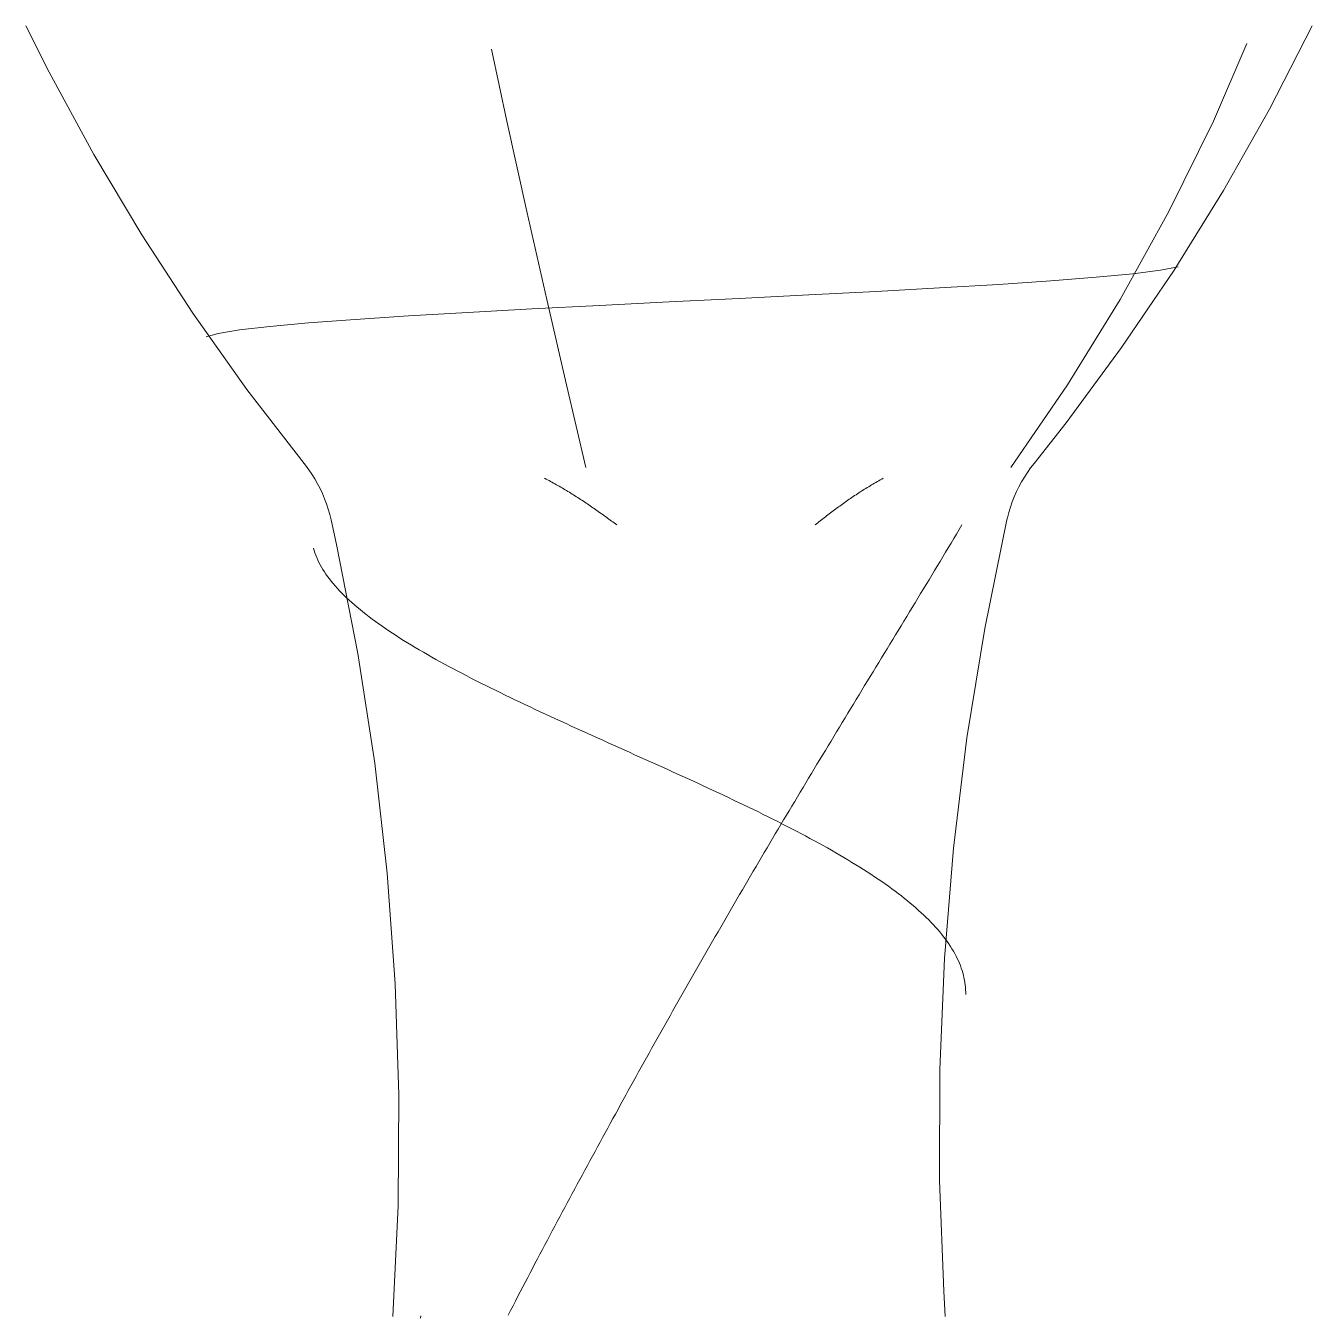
# Model space of a CAD drawing. Header units: inches. Extents: x -55396 to -733, y -290 to 853.
# Drawn here: x -1416.7 to -1398.08, y 101.29 to 120 of the extents above; entities that cross this region are included whole.
import ezdxf

# ---------------------------------------------------------------- set-up
doc = ezdxf.new("R2010")
doc.units = ezdxf.units.IN
doc.header["$MEASUREMENT"] = 0
doc.layers.add('Q-SPCQ', color=91, linetype='Continuous', lineweight=9)

# ---------------------------------------------------------------- blocks, each defined once
blk = doc.blocks.new('FP_356-Section 6')
at = {"layer": 'Q-SPCQ', "flags": 128}
for points in [[(-25626.174, 101.312), (-25626.098, 102.917), (-25626.086, 104.523), (-25626.138, 106.128), (-25626.255, 107.73), (-25626.435, 109.325), (-25626.68, 110.913), (-25626.987, 112.489), (-25627.066, 112.849)], [(-25617.281, 112.849), (-25617.603, 111.275), (-25617.862, 109.69), (-25618.057, 108.096), (-25618.188, 106.496), (-25618.255, 104.891), (-25618.258, 103.285), (-25618.197, 101.68), (-25618.174, 101.312)]]:
    blk.add_lwpolyline(points, dxfattribs=at)
blk = doc.blocks.new('FP_357-Section 6')
at = {"layer": 'Q-SPCQ'}
for p, q in [((-25618.012, 112.642), (-25618.052, 112.576)), ((-25617.973, 112.708), (-25618.012, 112.642)), ((-25617.933, 112.774), (-25617.973, 112.708)), ((-25618.091, 112.51), (-25618.131, 112.444)), ((-25618.052, 112.576), (-25618.091, 112.51)), ((-25627.321, 112.437), (-25627.311, 112.403)), ((-25627.311, 112.403), (-25627.301, 112.369)), ((-25627.301, 112.369), (-25627.288, 112.335)), ((-25627.288, 112.335), (-25627.275, 112.301)), ((-25627.275, 112.301), (-25627.26, 112.266)), ((-25627.26, 112.266), (-25627.243, 112.232)), ((-25618.21, 112.311), (-25618.25, 112.245)), ((-25618.17, 112.378), (-25618.21, 112.311)), ((-25618.131, 112.444), (-25618.17, 112.378)), ((-25627.243, 112.232), (-25627.226, 112.198)), ((-25627.226, 112.198), (-25627.207, 112.164)), ((-25627.207, 112.164), (-25627.186, 112.13)), ((-25627.186, 112.13), (-25627.165, 112.096)), ((-25627.165, 112.096), (-25627.142, 112.061)), ((-25618.33, 112.113), (-25618.37, 112.046)), ((-25618.29, 112.179), (-25618.33, 112.113)), ((-25618.25, 112.245), (-25618.29, 112.179)), ((-25627.142, 112.061), (-25627.117, 112.027)), ((-25627.117, 112.027), (-25627.092, 111.993)), ((-25627.092, 111.993), (-25627.065, 111.959)), ((-25627.065, 111.959), (-25627.037, 111.925)), ((-25627.037, 111.925), (-25627.008, 111.891)), ((-25627.008, 111.891), (-25626.977, 111.856)), ((-25618.45, 111.913), (-25618.49, 111.847)), ((-25618.41, 111.98), (-25618.45, 111.913)), ((-25618.37, 112.046), (-25618.41, 111.98)), ((-25626.977, 111.856), (-25626.945, 111.822)), ((-25626.945, 111.822), (-25626.912, 111.788)), ((-25626.912, 111.788), (-25626.878, 111.754)), ((-25626.878, 111.754), (-25626.843, 111.719)), ((-25626.843, 111.719), (-25626.806, 111.685)), ((-25618.571, 111.714), (-25618.611, 111.648)), ((-25618.531, 111.781), (-25618.571, 111.714)), ((-25618.49, 111.847), (-25618.531, 111.781)), ((-25626.806, 111.685), (-25626.768, 111.651)), ((-25626.768, 111.651), (-25626.729, 111.617)), ((-25626.729, 111.617), (-25626.689, 111.582)), ((-25626.689, 111.582), (-25626.648, 111.548)), ((-25626.648, 111.548), (-25626.606, 111.514)), ((-25626.606, 111.514), (-25626.562, 111.48)), ((-25618.692, 111.515), (-25618.732, 111.448)), ((-25618.652, 111.581), (-25618.692, 111.515)), ((-25618.611, 111.648), (-25618.652, 111.581)), ((-25626.562, 111.48), (-25626.518, 111.445)), ((-25626.518, 111.445), (-25626.472, 111.411)), ((-25626.472, 111.411), (-25626.426, 111.377)), ((-25626.426, 111.377), (-25626.378, 111.343)), ((-25626.378, 111.343), (-25626.329, 111.308)), ((-25618.773, 111.382), (-25618.813, 111.315)), ((-25618.732, 111.448), (-25618.773, 111.382)), ((-25626.329, 111.308), (-25626.28, 111.274)), ((-25626.28, 111.274), (-25626.229, 111.24)), ((-25626.229, 111.24), (-25626.177, 111.205)), ((-25626.177, 111.205), (-25626.125, 111.171)), ((-25626.125, 111.171), (-25626.071, 111.137)), ((-25618.894, 111.182), (-25618.935, 111.115)), ((-25618.854, 111.249), (-25618.894, 111.182)), ((-25618.813, 111.315), (-25618.854, 111.249)), ((-25626.071, 111.137), (-25626.017, 111.102)), ((-25626.017, 111.102), (-25625.961, 111.068)), ((-25625.961, 111.068), (-25625.905, 111.034)), ((-25625.905, 111.034), (-25625.848, 110.999)), ((-25625.848, 110.999), (-25625.79, 110.965)), ((-25625.79, 110.965), (-25625.731, 110.931)), ((-25619.016, 110.982), (-25619.057, 110.915)), ((-25618.976, 111.049), (-25619.016, 110.982)), ((-25618.935, 111.115), (-25618.976, 111.049)), ((-25625.731, 110.931), (-25625.671, 110.896)), ((-25625.671, 110.896), (-25625.61, 110.862)), ((-25625.61, 110.862), (-25625.549, 110.827)), ((-25625.549, 110.827), (-25625.487, 110.793)), ((-25625.487, 110.793), (-25625.424, 110.759)), ((-25619.138, 110.782), (-25619.179, 110.715)), ((-25619.097, 110.849), (-25619.138, 110.782)), ((-25619.057, 110.915), (-25619.097, 110.849)), ((-25625.424, 110.759), (-25625.361, 110.724)), ((-25625.361, 110.724), (-25625.296, 110.69)), ((-25625.296, 110.69), (-25625.231, 110.656)), ((-25625.231, 110.656), (-25625.166, 110.621)), ((-25625.166, 110.621), (-25625.1, 110.587)), ((-25625.1, 110.587), (-25625.033, 110.552)), ((-25619.26, 110.582), (-25619.301, 110.515)), ((-25619.219, 110.648), (-25619.26, 110.582)), ((-25619.179, 110.715), (-25619.219, 110.648)), ((-25625.033, 110.552), (-25624.965, 110.518)), ((-25624.965, 110.518), (-25624.897, 110.483)), ((-25624.897, 110.483), (-25624.828, 110.449)), ((-25624.828, 110.449), (-25624.759, 110.415)), ((-25624.759, 110.415), (-25624.689, 110.38)), ((-25619.342, 110.448), (-25619.382, 110.381)), ((-25619.301, 110.515), (-25619.342, 110.448)), ((-25624.689, 110.38), (-25624.619, 110.346)), ((-25624.619, 110.346), (-25624.548, 110.311)), ((-25624.548, 110.311), (-25624.476, 110.277)), ((-25624.476, 110.277), (-25624.405, 110.242)), ((-25624.405, 110.242), (-25624.332, 110.208)), ((-25624.332, 110.208), (-25624.26, 110.173)), ((-25619.464, 110.247), (-25619.504, 110.18)), ((-25619.423, 110.314), (-25619.464, 110.247)), ((-25619.382, 110.381), (-25619.423, 110.314)), ((-25624.26, 110.173), (-25624.187, 110.139)), ((-25624.187, 110.139), (-25624.113, 110.104)), ((-25624.113, 110.104), (-25624.039, 110.07)), ((-25624.039, 110.07), (-25623.965, 110.035)), ((-25623.965, 110.035), (-25623.891, 110.001)), ((-25619.586, 110.047), (-25619.626, 109.98)), ((-25619.545, 110.114), (-25619.586, 110.047)), ((-25619.504, 110.18), (-25619.545, 110.114)), ((-25623.891, 110.001), (-25623.816, 109.966)), ((-25623.816, 109.966), (-25623.741, 109.932)), ((-25623.741, 109.932), (-25623.666, 109.897)), ((-25623.666, 109.897), (-25623.59, 109.863)), ((-25623.59, 109.863), (-25623.514, 109.828)), ((-25619.708, 109.846), (-25619.748, 109.779)), ((-25619.667, 109.913), (-25619.708, 109.846)), ((-25619.626, 109.98), (-25619.667, 109.913)), ((-25623.514, 109.828), (-25623.438, 109.794)), ((-25623.438, 109.794), (-25623.362, 109.759)), ((-25623.362, 109.759), (-25623.286, 109.725)), ((-25623.286, 109.725), (-25623.209, 109.69)), ((-25623.209, 109.69), (-25623.133, 109.656)), ((-25623.133, 109.656), (-25623.056, 109.621)), ((-25619.829, 109.645), (-25619.87, 109.578)), ((-25619.789, 109.712), (-25619.829, 109.645)), ((-25619.748, 109.779), (-25619.789, 109.712)), ((-25623.056, 109.621), (-25622.979, 109.587)), ((-25622.979, 109.587), (-25622.903, 109.552)), ((-25622.903, 109.552), (-25622.826, 109.518)), ((-25622.826, 109.518), (-25622.749, 109.483)), ((-25622.749, 109.483), (-25622.672, 109.448)), ((-25619.91, 109.51), (-25619.951, 109.443)), ((-25619.87, 109.578), (-25619.91, 109.51)), ((-25622.672, 109.448), (-25622.595, 109.414)), ((-25622.595, 109.414), (-25622.518, 109.379)), ((-25622.518, 109.379), (-25622.442, 109.345)), ((-25622.442, 109.345), (-25622.365, 109.31)), ((-25622.365, 109.31), (-25622.288, 109.276)), ((-25622.288, 109.276), (-25622.212, 109.241)), ((-25620.032, 109.309), (-25620.072, 109.242)), ((-25619.992, 109.376), (-25620.032, 109.309)), ((-25619.951, 109.443), (-25619.992, 109.376)), ((-25622.212, 109.241), (-25622.136, 109.206)), ((-25622.136, 109.206), (-25622.06, 109.172)), ((-25622.06, 109.172), (-25621.984, 109.137)), ((-25621.984, 109.137), (-25621.908, 109.103)), ((-25621.908, 109.103), (-25621.832, 109.068)), ((-25620.153, 109.108), (-25620.194, 109.041)), ((-25620.113, 109.175), (-25620.153, 109.108)), ((-25620.072, 109.242), (-25620.113, 109.175)), ((-25621.832, 109.068), (-25621.757, 109.033)), ((-25621.757, 109.033), (-25621.682, 108.999)), ((-25621.682, 108.999), (-25621.607, 108.964)), ((-25621.607, 108.964), (-25621.533, 108.93)), ((-25621.533, 108.93), (-25621.459, 108.895)), ((-25621.459, 108.895), (-25621.385, 108.86)), ((-25620.274, 108.906), (-25620.315, 108.839)), ((-25620.234, 108.973), (-25620.274, 108.906)), ((-25620.194, 109.041), (-25620.234, 108.973)), ((-25621.385, 108.86), (-25621.312, 108.826)), ((-25621.312, 108.826), (-25621.239, 108.791)), ((-25621.239, 108.791), (-25621.166, 108.756)), ((-25621.166, 108.756), (-25621.094, 108.722)), ((-25621.094, 108.722), (-25621.022, 108.687)), ((-25620.355, 108.772), (-25620.395, 108.704)), ((-25620.315, 108.839), (-25620.355, 108.772)), ((-25621.022, 108.687), (-25620.95, 108.652)), ((-25620.95, 108.652), (-25620.879, 108.618)), ((-25620.879, 108.618), (-25620.809, 108.583)), ((-25620.809, 108.583), (-25620.739, 108.548)), ((-25620.739, 108.548), (-25620.669, 108.514)), ((-25620.475, 108.57), (-25620.515, 108.503)), ((-25620.435, 108.637), (-25620.475, 108.57)), ((-25620.395, 108.704), (-25620.435, 108.637)), ((-25620.669, 108.514), (-25620.6, 108.479)), ((-25620.596, 108.368), (-25620.636, 108.301)), ((-25620.6, 108.479), (-25620.532, 108.444)), ((-25620.556, 108.435), (-25620.596, 108.368)), ((-25620.515, 108.503), (-25620.556, 108.435)), ((-25620.532, 108.444), (-25620.464, 108.41)), ((-25620.464, 108.41), (-25620.397, 108.375)), ((-25620.397, 108.375), (-25620.33, 108.34)), ((-25620.33, 108.34), (-25620.264, 108.306)), ((-25620.715, 108.166), (-25620.755, 108.099)), ((-25620.675, 108.233), (-25620.715, 108.166)), ((-25620.636, 108.301), (-25620.675, 108.233)), ((-25620.264, 108.306), (-25620.199, 108.271)), ((-25620.199, 108.271), (-25620.134, 108.236)), ((-25620.134, 108.236), (-25620.07, 108.202)), ((-25620.07, 108.202), (-25620.007, 108.167)), ((-25620.007, 108.167), (-25619.944, 108.132)), ((-25620.835, 107.964), (-25620.875, 107.896)), ((-25620.795, 108.031), (-25620.835, 107.964)), ((-25620.755, 108.099), (-25620.795, 108.031)), ((-25619.944, 108.132), (-25619.882, 108.097)), ((-25619.882, 108.097), (-25619.82, 108.063)), ((-25619.82, 108.063), (-25619.76, 108.028)), ((-25619.76, 108.028), (-25619.7, 107.993)), ((-25619.7, 107.993), (-25619.641, 107.959)), ((-25619.641, 107.959), (-25619.583, 107.924)), ((-25620.914, 107.829), (-25620.954, 107.762)), ((-25620.875, 107.896), (-25620.914, 107.829)), ((-25619.583, 107.924), (-25619.525, 107.889)), ((-25619.525, 107.889), (-25619.468, 107.854)), ((-25619.468, 107.854), (-25619.412, 107.82)), ((-25619.412, 107.82), (-25619.357, 107.785)), ((-25619.357, 107.785), (-25619.303, 107.75)), ((-25621.033, 107.627), (-25621.073, 107.559)), ((-25620.994, 107.694), (-25621.033, 107.627)), ((-25620.954, 107.762), (-25620.994, 107.694)), ((-25619.303, 107.75), (-25619.25, 107.716)), ((-25619.25, 107.716), (-25619.197, 107.681)), ((-25619.197, 107.681), (-25619.146, 107.646)), ((-25619.146, 107.646), (-25619.095, 107.611)), ((-25619.095, 107.611), (-25619.045, 107.577)), ((-25621.152, 107.424), (-25621.191, 107.357)), ((-25621.112, 107.492), (-25621.152, 107.424)), ((-25621.073, 107.559), (-25621.112, 107.492)), ((-25619.045, 107.577), (-25618.996, 107.542)), ((-25618.996, 107.542), (-25618.948, 107.507)), ((-25618.948, 107.507), (-25618.901, 107.472)), ((-25618.901, 107.472), (-25618.855, 107.437)), ((-25618.855, 107.437), (-25618.81, 107.403)), ((-25618.81, 107.403), (-25618.766, 107.368)), ((-25621.27, 107.222), (-25621.309, 107.154)), ((-25621.23, 107.289), (-25621.27, 107.222)), ((-25621.191, 107.357), (-25621.23, 107.289)), ((-25618.766, 107.368), (-25618.723, 107.333)), ((-25618.723, 107.333), (-25618.681, 107.298)), ((-25618.681, 107.298), (-25618.639, 107.264)), ((-25618.639, 107.264), (-25618.599, 107.229)), ((-25618.599, 107.229), (-25618.56, 107.194)), ((-25621.348, 107.087), (-25621.387, 107.019)), ((-25621.309, 107.154), (-25621.348, 107.087)), ((-25618.56, 107.194), (-25618.522, 107.159)), ((-25618.522, 107.159), (-25618.485, 107.125)), ((-25618.485, 107.125), (-25618.449, 107.09)), ((-25618.449, 107.09), (-25618.414, 107.055)), ((-25618.414, 107.055), (-25618.38, 107.02)), ((-25621.465, 106.884), (-25621.504, 106.817)), ((-25621.426, 106.952), (-25621.465, 106.884)), ((-25621.387, 107.019), (-25621.426, 106.952)), ((-25618.38, 107.02), (-25618.347, 106.985)), ((-25618.347, 106.985), (-25618.315, 106.951)), ((-25618.315, 106.951), (-25618.284, 106.916)), ((-25618.284, 106.916), (-25618.255, 106.881)), ((-25618.255, 106.881), (-25618.226, 106.846)), ((-25618.226, 106.846), (-25618.199, 106.811)), ((-25621.582, 106.682), (-25621.621, 106.614)), ((-25621.543, 106.749), (-25621.582, 106.682)), ((-25621.504, 106.817), (-25621.543, 106.749)), ((-25618.199, 106.811), (-25618.172, 106.777)), ((-25618.172, 106.777), (-25618.147, 106.742)), ((-25618.147, 106.742), (-25618.123, 106.707)), ((-25618.123, 106.707), (-25618.1, 106.672)), ((-25618.1, 106.672), (-25618.078, 106.637)), ((-25621.699, 106.479), (-25621.738, 106.411)), ((-25621.66, 106.546), (-25621.699, 106.479)), ((-25621.621, 106.614), (-25621.66, 106.546)), ((-25618.078, 106.637), (-25618.057, 106.602)), ((-25618.057, 106.602), (-25618.037, 106.568)), ((-25618.037, 106.568), (-25618.019, 106.533)), ((-25618.019, 106.533), (-25618.002, 106.498)), ((-25618.002, 106.498), (-25617.985, 106.463)), ((-25617.985, 106.463), (-25617.97, 106.428)), ((-25621.815, 106.276), (-25621.853, 106.208)), ((-25621.776, 106.344), (-25621.815, 106.276)), ((-25621.738, 106.411), (-25621.776, 106.344)), ((-25617.97, 106.428), (-25617.956, 106.394)), ((-25617.956, 106.394), (-25617.944, 106.359)), ((-25617.944, 106.359), (-25617.932, 106.324)), ((-25617.932, 106.324), (-25617.921, 106.289)), ((-25617.921, 106.289), (-25617.912, 106.254)), ((-25621.892, 106.141), (-25621.93, 106.073)), ((-25621.853, 106.208), (-25621.892, 106.141)), ((-25617.912, 106.254), (-25617.904, 106.219)), ((-25617.904, 106.219), (-25617.897, 106.185)), ((-25617.897, 106.185), (-25617.891, 106.15)), ((-25617.891, 106.15), (-25617.886, 106.115)), ((-25617.886, 106.115), (-25617.883, 106.08)), ((-25622.007, 105.938), (-25622.045, 105.87)), ((-25621.969, 106.005), (-25622.007, 105.938)), ((-25621.93, 106.073), (-25621.969, 106.005)), ((-25617.883, 106.08), (-25617.881, 106.045)), ((-25617.881, 106.045), (-25617.879, 106.01)), ((-25617.879, 106.01), (-25617.879, 105.975)), ((-25622.122, 105.735), (-25622.16, 105.667)), ((-25622.084, 105.803), (-25622.122, 105.735)), ((-25622.045, 105.87), (-25622.084, 105.803)), ((-25622.236, 105.532), (-25622.274, 105.464)), ((-25622.198, 105.6), (-25622.236, 105.532)), ((-25622.16, 105.667), (-25622.198, 105.6)), ((-25622.312, 105.397), (-25622.35, 105.329)), ((-25622.274, 105.464), (-25622.312, 105.397)), ((-25622.426, 105.193), (-25622.464, 105.126)), ((-25622.388, 105.261), (-25622.426, 105.193)), ((-25622.35, 105.329), (-25622.388, 105.261)), ((-25622.539, 104.99), (-25622.577, 104.923)), ((-25622.502, 105.058), (-25622.539, 104.99)), ((-25622.464, 105.126), (-25622.502, 105.058)), ((-25622.652, 104.787), (-25622.689, 104.719)), ((-25622.614, 104.855), (-25622.652, 104.787)), ((-25622.577, 104.923), (-25622.614, 104.855)), ((-25622.727, 104.652), (-25622.764, 104.584)), ((-25622.689, 104.719), (-25622.727, 104.652)), ((-25622.839, 104.449), (-25622.876, 104.381)), ((-25622.802, 104.516), (-25622.839, 104.449)), ((-25622.764, 104.584), (-25622.802, 104.516)), ((-25622.951, 104.245), (-25622.988, 104.178)), ((-25622.913, 104.313), (-25622.951, 104.245)), ((-25622.876, 104.381), (-25622.913, 104.313)), ((-25623.062, 104.042), (-25623.099, 103.975)), ((-25623.025, 104.11), (-25623.062, 104.042)), ((-25622.988, 104.178), (-25623.025, 104.11)), ((-25623.136, 103.907), (-25623.173, 103.839)), ((-25623.099, 103.975), (-25623.136, 103.907)), ((-25623.246, 103.704), (-25623.283, 103.636)), ((-25623.209, 103.771), (-25623.246, 103.704)), ((-25623.173, 103.839), (-25623.209, 103.771)), ((-25623.356, 103.5), (-25623.393, 103.433)), ((-25623.32, 103.568), (-25623.356, 103.5)), ((-25623.283, 103.636), (-25623.32, 103.568)), ((-25623.466, 103.297), (-25623.502, 103.23)), ((-25623.429, 103.365), (-25623.466, 103.297)), ((-25623.393, 103.433), (-25623.429, 103.365)), ((-25623.575, 103.094), (-25623.611, 103.026)), ((-25623.539, 103.162), (-25623.575, 103.094)), ((-25623.502, 103.23), (-25623.539, 103.162)), ((-25623.648, 102.959), (-25623.684, 102.891)), ((-25623.611, 103.026), (-25623.648, 102.959)), ((-25623.756, 102.756), (-25623.792, 102.688)), ((-25623.72, 102.823), (-25623.756, 102.756)), ((-25623.684, 102.891), (-25623.72, 102.823)), ((-25623.864, 102.553), (-25623.9, 102.485)), ((-25623.828, 102.62), (-25623.864, 102.553)), ((-25623.792, 102.688), (-25623.828, 102.62)), ((-25623.972, 102.35), (-25624.008, 102.282)), ((-25623.936, 102.417), (-25623.972, 102.35)), ((-25623.9, 102.485), (-25623.936, 102.417)), ((-25624.043, 102.214), (-25624.079, 102.147)), ((-25624.008, 102.282), (-25624.043, 102.214)), ((-25624.15, 102.011), (-25624.186, 101.944)), ((-25624.115, 102.079), (-25624.15, 102.011)), ((-25624.079, 102.147), (-25624.115, 102.079)), ((-25624.257, 101.808), (-25624.292, 101.741)), ((-25624.221, 101.876), (-25624.257, 101.808)), ((-25624.186, 101.944), (-25624.221, 101.876)), ((-25624.363, 101.606), (-25624.398, 101.538)), ((-25624.328, 101.673), (-25624.363, 101.606)), ((-25624.292, 101.741), (-25624.328, 101.673)), ((-25624.433, 101.47), (-25624.468, 101.403)), ((-25624.398, 101.538), (-25624.433, 101.47)), ((-25624.468, 101.403), (-25624.503, 101.335))]:
    blk.add_line(p, q, dxfattribs=at)
blk = doc.blocks.new('FP_358-Section 6')
at = {"layer": 'Q-SPCQ'}
blk.add_line((-25625.77, 101.325), (-25625.774, 101.29), dxfattribs=at)
blk = doc.blocks.new('FP_359-Section 6')
at = {"layer": 'Q-SPCQ', "flags": 128}
for points in [[(-25627.459, 113.662), (-25628.286, 114.735), (-25629.07, 115.84), (-25629.81, 116.975), (-25630.503, 118.139), (-25631.149, 119.33), (-25631.486, 120)], [(-25612.861, 120), (-25613.481, 118.795), (-25614.148, 117.616), (-25614.862, 116.465), (-25615.622, 115.343), (-25616.425, 114.252), (-25616.889, 113.662)]]:
    blk.add_lwpolyline(points, dxfattribs=at)
blk = doc.blocks.new('FP_360-Section 6')
at = {"layer": 'Q-SPCQ'}
for p, q in [((-25624.747, 119.662), (-25624.522, 118.621)), ((-25613.807, 119.742), (-25614.293, 118.621)), ((-25624.522, 118.621), (-25624.231, 117.313)), ((-25614.293, 118.621), (-25614.936, 117.313)), ((-25624.231, 117.313), (-25623.942, 116.04)), ((-25614.936, 117.313), (-25615.64, 116.04)), ((-25615.992, 116.359), (-25615.46, 116.41)), ((-25615.46, 116.41), (-25615.06, 116.461)), ((-25615.06, 116.461), (-25614.802, 116.513)), ((-25619.177, 116.155), (-25618.256, 116.206)), ((-25618.256, 116.206), (-25617.406, 116.257)), ((-25617.406, 116.257), (-25616.646, 116.308)), ((-25616.646, 116.308), (-25615.992, 116.359)), ((-25623.942, 116.04), (-25623.658, 114.803)), ((-25622.174, 116.002), (-25621.157, 116.053)), ((-25621.157, 116.053), (-25620.151, 116.104)), ((-25620.151, 116.104), (-25619.177, 116.155)), ((-25615.64, 116.04), (-25616.403, 114.803)), ((-25625.945, 115.8), (-25625.086, 115.851)), ((-25625.086, 115.851), (-25624.159, 115.901)), ((-25624.159, 115.901), (-25623.181, 115.952)), ((-25623.181, 115.952), (-25622.174, 116.002)), ((-25628.394, 115.599), (-25627.956, 115.649)), ((-25627.956, 115.649), (-25627.394, 115.699)), ((-25627.394, 115.699), (-25626.72, 115.75)), ((-25626.72, 115.75), (-25625.945, 115.8)), ((-25628.874, 115.498), (-25628.702, 115.548)), ((-25628.702, 115.548), (-25628.394, 115.599)), ((-25623.658, 114.803), (-25623.381, 113.607)), ((-25616.403, 114.803), (-25617.225, 113.607))]:
    blk.add_line(p, q, dxfattribs=at)
blk = doc.blocks.new('FP_361-Section 6')
at = {"layer": 'Q-SPCQ', "flags": 128}
for points in [[(-25627.066, 112.849), (-25627.086, 112.926), (-25627.108, 113.003), (-25627.133, 113.079), (-25627.161, 113.154), (-25627.193, 113.228), (-25627.227, 113.3), (-25627.264, 113.371), (-25627.304, 113.44), (-25627.347, 113.508), (-25627.392, 113.574), (-25627.44, 113.638), (-25627.459, 113.662)], [(-25616.889, 113.662), (-25616.938, 113.599), (-25616.984, 113.533), (-25617.028, 113.466), (-25617.069, 113.398), (-25617.107, 113.327), (-25617.142, 113.256), (-25617.175, 113.182), (-25617.204, 113.108), (-25617.231, 113.033), (-25617.254, 112.956), (-25617.274, 112.879), (-25617.281, 112.849)]]:
    blk.add_lwpolyline(points, dxfattribs=at)
blk = doc.blocks.new('FP_362-Section 6')
at = {"layer": 'Q-SPCQ'}
for p, q in [((-25623.976, 113.45), (-25623.954, 113.439)), ((-25623.954, 113.439), (-25623.933, 113.427)), ((-25623.933, 113.427), (-25623.911, 113.416)), ((-25623.911, 113.416), (-25623.89, 113.404)), ((-25623.89, 113.404), (-25623.869, 113.393)), ((-25623.869, 113.393), (-25623.847, 113.381)), ((-25619.179, 113.39), (-25619.2, 113.378)), ((-25619.158, 113.402), (-25619.179, 113.39)), ((-25619.137, 113.414), (-25619.158, 113.402)), ((-25619.115, 113.426), (-25619.137, 113.414)), ((-25619.094, 113.438), (-25619.115, 113.426)), ((-25619.072, 113.45), (-25619.094, 113.438)), ((-25623.847, 113.381), (-25623.826, 113.369)), ((-25623.826, 113.369), (-25623.805, 113.357)), ((-25623.805, 113.357), (-25623.784, 113.345)), ((-25623.784, 113.345), (-25623.763, 113.333)), ((-25623.763, 113.333), (-25623.742, 113.321)), ((-25623.742, 113.321), (-25623.721, 113.309)), ((-25623.721, 113.309), (-25623.7, 113.296)), ((-25623.7, 113.296), (-25623.679, 113.284)), ((-25623.679, 113.284), (-25623.659, 113.272)), ((-25623.659, 113.272), (-25623.638, 113.259)), ((-25623.638, 113.259), (-25623.617, 113.247)), ((-25623.617, 113.247), (-25623.597, 113.234)), ((-25623.597, 113.234), (-25623.576, 113.221)), ((-25623.576, 113.221), (-25623.556, 113.209)), ((-25623.556, 113.209), (-25623.536, 113.196)), ((-25619.487, 113.198), (-25619.507, 113.185)), ((-25619.467, 113.212), (-25619.487, 113.198)), ((-25619.447, 113.225), (-25619.467, 113.212)), ((-25619.427, 113.238), (-25619.447, 113.225)), ((-25619.406, 113.251), (-25619.427, 113.238)), ((-25619.386, 113.264), (-25619.406, 113.251)), ((-25619.366, 113.277), (-25619.386, 113.264)), ((-25619.345, 113.29), (-25619.366, 113.277)), ((-25619.325, 113.303), (-25619.345, 113.29)), ((-25619.304, 113.315), (-25619.325, 113.303)), ((-25619.283, 113.328), (-25619.304, 113.315)), ((-25619.263, 113.341), (-25619.283, 113.328)), ((-25619.242, 113.353), (-25619.263, 113.341)), ((-25619.221, 113.366), (-25619.242, 113.353)), ((-25619.2, 113.378), (-25619.221, 113.366)), ((-25623.536, 113.196), (-25623.515, 113.183)), ((-25623.515, 113.183), (-25623.495, 113.17)), ((-25623.495, 113.17), (-25623.475, 113.157)), ((-25623.475, 113.157), (-25623.455, 113.144)), ((-25623.455, 113.144), (-25623.435, 113.131)), ((-25623.435, 113.131), (-25623.415, 113.118)), ((-25623.415, 113.118), (-25623.395, 113.105)), ((-25623.395, 113.105), (-25623.375, 113.091)), ((-25623.375, 113.091), (-25623.355, 113.078)), ((-25623.355, 113.078), (-25623.335, 113.065)), ((-25623.335, 113.065), (-25623.316, 113.051)), ((-25623.316, 113.051), (-25623.296, 113.038)), ((-25623.296, 113.038), (-25623.276, 113.024)), ((-25623.276, 113.024), (-25623.257, 113.011)), ((-25623.257, 113.011), (-25623.237, 112.997)), ((-25619.741, 113.02), (-25619.76, 113.006)), ((-25619.722, 113.034), (-25619.741, 113.02)), ((-25619.703, 113.048), (-25619.722, 113.034)), ((-25619.683, 113.062), (-25619.703, 113.048)), ((-25619.664, 113.076), (-25619.683, 113.062)), ((-25619.645, 113.09), (-25619.664, 113.076)), ((-25619.625, 113.104), (-25619.645, 113.09)), ((-25619.606, 113.117), (-25619.625, 113.104)), ((-25619.586, 113.131), (-25619.606, 113.117)), ((-25619.566, 113.145), (-25619.586, 113.131)), ((-25619.547, 113.158), (-25619.566, 113.145)), ((-25619.527, 113.172), (-25619.547, 113.158)), ((-25619.507, 113.185), (-25619.527, 113.172)), ((-25623.237, 112.997), (-25623.218, 112.984)), ((-25623.218, 112.984), (-25623.198, 112.97)), ((-25623.198, 112.97), (-25623.179, 112.956)), ((-25623.179, 112.956), (-25623.159, 112.942)), ((-25623.159, 112.942), (-25623.14, 112.929)), ((-25623.14, 112.929), (-25623.121, 112.915)), ((-25623.121, 112.915), (-25623.102, 112.901)), ((-25623.102, 112.901), (-25623.082, 112.887)), ((-25623.082, 112.887), (-25623.063, 112.873)), ((-25623.063, 112.873), (-25623.044, 112.859)), ((-25623.044, 112.859), (-25623.025, 112.845)), ((-25623.025, 112.845), (-25623.006, 112.831)), ((-25623.006, 112.831), (-25622.987, 112.817)), ((-25619.984, 112.833), (-25620.003, 112.819)), ((-25619.966, 112.848), (-25619.984, 112.833)), ((-25619.948, 112.862), (-25619.966, 112.848)), ((-25619.929, 112.877), (-25619.948, 112.862)), ((-25619.911, 112.891), (-25619.929, 112.877)), ((-25619.892, 112.906), (-25619.911, 112.891)), ((-25619.873, 112.92), (-25619.892, 112.906)), ((-25619.855, 112.935), (-25619.873, 112.92)), ((-25619.836, 112.949), (-25619.855, 112.935)), ((-25619.817, 112.963), (-25619.836, 112.949)), ((-25619.798, 112.978), (-25619.817, 112.963)), ((-25619.779, 112.992), (-25619.798, 112.978)), ((-25619.76, 113.006), (-25619.779, 112.992)), ((-25622.987, 112.817), (-25622.968, 112.803)), ((-25622.968, 112.803), (-25622.949, 112.789)), ((-25622.949, 112.789), (-25622.93, 112.774)), ((-25620.039, 112.789), (-25620.057, 112.774)), ((-25620.021, 112.804), (-25620.039, 112.789)), ((-25620.003, 112.819), (-25620.021, 112.804))]:
    blk.add_line(p, q, dxfattribs=at)
blk = doc.blocks.new('Basketball_Backstop-Performance_Sports_Systems-3103-Ceiling_Hung - 27_-0_ to 27_-11 7_8_-652462-Section 6')
at = {"layer": 'Q-SPCQ'}
for name in ['FP_359-Section 6', 'FP_360-Section 6', 'FP_361-Section 6', 'FP_362-Section 6', 'FP_356-Section 6', 'FP_357-Section 6', 'FP_358-Section 6']:
    blk.add_blockref(name, (12107.393, 0), dxfattribs=at)

msp = doc.modelspace()

# ---------------------------------------------------------------- block references
at = {"layer": 'Q-SPCQ'}
msp.add_blockref('Basketball_Backstop-Performance_Sports_Systems-3103-Ceiling_Hung - 27_-0_ to 27_-11 7_8_-652462-Section 6', (12107.393, 0), dxfattribs=at)

doc.saveas('drawing.dxf')
